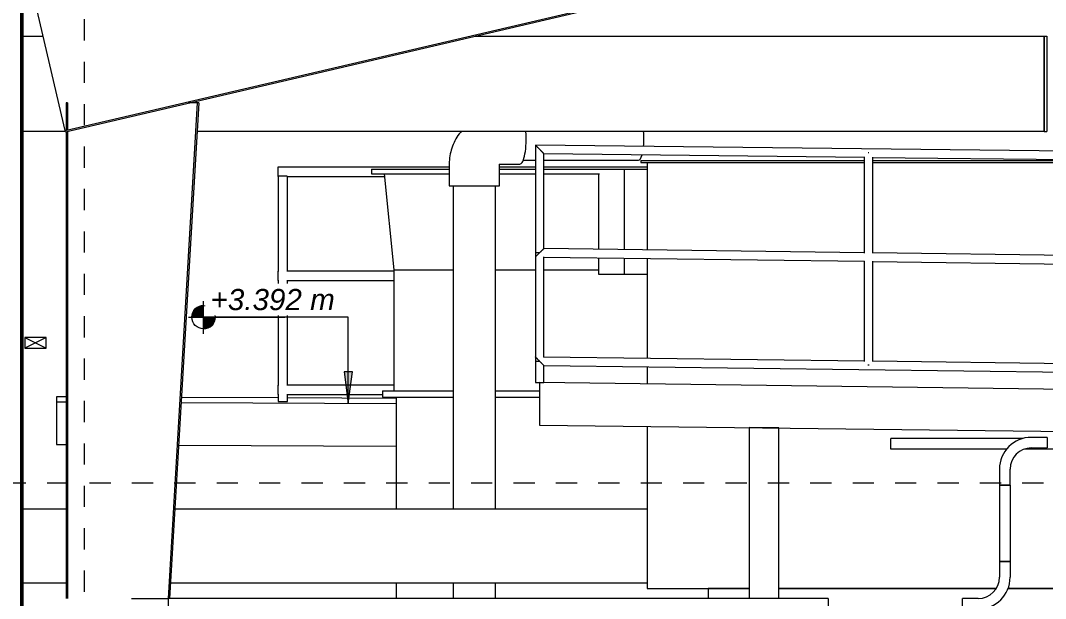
# Model space of a CAD drawing. Header units: metres. Extents: x 62 to 165, y -3 to 9.
# Drawn here: x 106.952 to 111.787, y 2.473 to 5.198 of the extents above; entities that cross this region are included whole.
import ezdxf

# ---------------------------------------------------------------- set-up
doc = ezdxf.new("R2010")
doc.units = ezdxf.units.M
doc.linetypes.add('Centro', pattern=[0.03175, 0.00635, -0.004763, 0.015875, -0.004763])
doc.linetypes.add('Grid Line', pattern=[0.022225, 0.0127, -0.003175, 0.003175, -0.003175])
for name, color, linetype, lineweight in [('A-FLOR-LEVL', 7, 'Continuous', 9), ('A-GENM', 7, 'Continuous', 18), ('A-WALL', 7, 'Continuous', 18), ('E-CABL-TRAY', 7, 'Continuous', 18), ('G-ANNO-DIMS', 7, 'Continuous', 9), ('M-HVAC-DUCT', 7, 'Continuous', 18), ('P-PIPE', 7, 'Continuous', 18), ('S-BEAM', 7, 'Continuous', 18), ('S-COLS', 7, 'Continuous', 18), ('S-GRID', 7, 'Continuous', 9)]:
    doc.layers.add(name, color=color, linetype=linetype, lineweight=lineweight)
doc.layers.add('E-CABL-TRAY-ANNO', color=7, linetype='Continuous', lineweight=18, true_color=0x007f00)
doc.styles.add('Arial_I', font='ariali.ttf', dxfattribs={"height": 0.1})

# ---------------------------------------------------------------- blocks, each defined once
blk = doc.blocks.new('BPC_Curva 90_ Exterior - Codo 90_ Exterior-V19-Corte 02')
at = {"layer": 'E-CABL-TRAY', "color": 96, "true_color": 0x008000}
for p, q in [((-90.9111, 3.2325), (-90.9861, 3.2325)), ((-90.9111, 3.2325), (-90.9111, 3.1825)), ((-90.9861, 3.1825), (-90.9111, 3.1825)), ((-91.1361, 3.0825), (-91.1361, 3.0075)), ((-91.0861, 3.0075), (-91.0861, 3.0825)), ((-91.0861, 3.0075), (-91.1361, 3.0075))]:
    blk.add_line(p, q, dxfattribs=at)
for radius in [0.15, 0.1]:
    blk.add_arc((-90.9861, 3.0825), radius, 90, 180, dxfattribs=at)
blk = doc.blocks.new('BPC_Curva 90_ Interior - Codo 90_ Interior-1250961-Corte 02')
at = {"layer": 'E-CABL-TRAY', "color": 96, "true_color": 0x008000}
for p, q in [((-91.1361, 2.6475), (-91.0861, 2.6475)), ((-91.1361, 2.6475), (-91.1361, 2.5725)), ((-91.0861, 2.6475), (-91.0861, 2.5725)), ((-91.3111, 2.4225), (-91.3111, 2.4725)), ((-91.2361, 2.4725), (-91.3111, 2.4725)), ((-91.3111, 2.4225), (-91.2361, 2.4225))]:
    blk.add_line(p, q, dxfattribs=at)
for radius, end in [(0.1, 0), (0.15, 360)]:
    blk.add_arc((-91.2361, 2.5725), radius, 270, end, dxfattribs=at)
blk = doc.blocks.new('BPC_Derivación_T_ - Derivación_T_-1254559-Corte 02')
at = {"layer": 'E-CABL-TRAY', "color": 96, "true_color": 0x008000}
for p, q in [((-95.2311, 2.4725), (-95.1311, 2.4725)), ((-95.1311, 2.4725), (-95.0561, 2.4725)), ((-95.0561, 2.4225), (-95.0561, 2.4725)), ((-95.1311, 2.4225), (-95.2311, 2.4225)), ((-95.0561, 2.4225), (-95.1311, 2.4225))]:
    blk.add_line(p, q, dxfattribs=at)
blk = doc.blocks.new('AB1_REVER_ELE_ZZ_ZZ_MO_T_A_rvt-2-Corte 02')
at = {"layer": 'E-CABL-TRAY', "color": 96, "true_color": 0x008000}
for p, q in [((-91.6489, 3.1767), (-91.6489, 3.2267)), ((-91.0267, 3.2267), (-91.6489, 3.2267)), ((-91.1013, 3.1767), (-91.6489, 3.1767)), ((-87.7092, 3.1767), (-91.0189, 3.1767)), ((-91.1361, 3.0075), (-91.0861, 3.0075)), ((-91.1361, 3.0075), (-91.1361, 2.6475)), ((-91.0861, 3.0075), (-91.0861, 2.6475)), ((-91.0861, 2.6475), (-91.1361, 2.6475)), ((-95.0561, 2.4225), (-95.0561, 2.4725)), ((-91.9448, 2.4725), (-95.0561, 2.4725)), ((-91.9448, 2.4725), (-91.9448, 2.4225))]:
    blk.add_line(p, q, dxfattribs=at)
at = {"layer": 'E-CABL-TRAY-ANNO'}
for p, q in [((-95.7331, 3.7033), (-95.6331, 3.6533)), ((-95.6331, 3.7033), (-95.7331, 3.6533)), ((-95.7331, 3.7033), (-95.7331, 3.6533)), ((-95.6331, 3.7033), (-95.7331, 3.7033)), ((-95.6331, 3.6533), (-95.6331, 3.7033)), ((-95.7331, 3.6533), (-95.6331, 3.6533))]:
    blk.add_line(p, q, dxfattribs=at)
at = {"layer": 'E-CABL-TRAY', "color": 96, "lineweight": 18, "true_color": 0x008000}
for name in ['BPC_Curva 90_ Exterior - Codo 90_ Exterior-V19-Corte 02', 'BPC_Curva 90_ Interior - Codo 90_ Interior-1250961-Corte 02', 'BPC_Derivación_T_ - Derivación_T_-1254559-Corte 02']:
    blk.add_blockref(name, (0, 0), dxfattribs=at)
blk = doc.blocks.new('Tanque Cilindrico - H_5_00m - Tanque Cilindrico - H_5_00m-1442489-Corte 02')
at = {"layer": 'A-GENM'}
for p, q in [((-94.0989, 4.4975), (-94.0989, 4.4757)), ((-94.0989, 4.4975), (-93.7332, 4.4975)), ((-93.4942, 4.4975), (-93.3262, 4.4975)), ((-93.2861, 4.4975), (-93.0231, 4.4975)), ((-94.0989, 4.4757), (-93.7332, 4.4757)), ((-94.0389, 4.4757), (-93.9937, 4.0229)), ((-93.4942, 4.4757), (-93.3262, 4.4757)), ((-93.286, 4.4757), (-93.0231, 4.4757)), ((-93.9937, 4.0229), (-93.9937, 3.4516)), ((-93.9937, 4.0229), (-93.713, 4.0229)), ((-93.5138, 4.0229), (-93.3259, 4.0229)), ((-93.2863, 4.0229), (-93.0259, 4.0229)), ((-94.0469, 3.4516), (-94.0469, 3.4216)), ((-94.0469, 3.4516), (-93.7141, 3.4516)), ((-93.5139, 3.4516), (-93.3062, 3.4516)), ((-94.0469, 3.4216), (-93.7141, 3.4216)), ((-93.9819, 3.4216), (-93.9819, 2.895)), ((-93.5139, 3.4216), (-93.3062, 3.4216)), ((-93.9819, 2.545), (-93.9819, 2.4725)), ((-93.9819, 2.4225), (-93.9819, 2.0107)), ((-91.7996, 1.51), (-91.7996, 1.5998)), ((-91.7709, 1.5998), (-91.7709, 1.51)), ((-91.7209, 1.51), (-91.7209, 1.5998)), ((-93.8141, 0.6991), (-93.7141, 0.6991)), ((-93.5139, 0.6991), (-93.4251, 0.6991)), ((-93.818, 0.6691), (-93.7141, 0.6691)), ((-93.5139, 0.6691), (-93.4251, 0.6691)), ((-93.4787, 0.2997), (-93.4766, 0.2997)), ((-93.4565, 0.2997), (-93.4247, 0.2997)), ((-93.8185, 0.2423), (-93.788, 0.2423)), ((-93.4388, 0.2423), (-93.4249, 0.2423)), ((-94.0609, 0.1375), (-94.0507, 0.1375)), ((-93.7993, 0.1375), (-93.732, 0.1375)), ((-93.4954, 0.1375), (-93.425, 0.1375)), ((-94.1735, -0.3397), (-94.1619, -0.3397)), ((-94.11, -0.3968), (-94.1081, -0.3968)), ((-94.0907, -0.406), (-94.0907, -0.475))]:
    blk.add_line(p, q, dxfattribs=at)
for centre, major_axis, start_param, end_param in [((-94.1735, -0.22), (0, 0.1197), 0.811163, 1.570796), ((-94.1735, -0.22), (0, 0.1197), 1.570796, 3.301788), ((-94.11, -0.22), (0, 0.1768), 2.626592, 3.154165)]:
    blk.add_ellipse(centre, major_axis=major_axis, ratio=0.540401, start_param=start_param, end_param=end_param, dxfattribs=at)
blk = doc.blocks.new('Tanque Cilindrico - Tanque Cilindrico-1352289-Corte 02')
at = {"layer": 'A-GENM'}
for p, q in [((-92.828, 4.5388), (-92.828, 4.5288)), ((-92.828, 4.5388), (-91.7743, 4.5388)), ((-92.828, 4.5288), (-91.7743, 4.5288)), ((-92.798, 4.5288), (-92.798, 4.1162)), ((-91.7343, 4.5388), (-90.4758, 4.5388)), ((-91.7343, 4.5288), (-89.5954, 4.5288)), ((-89.2758, 4.2488), (-89.2758, 4.5251)), ((-88.863, 4.2488), (-89.2758, 4.2488)), ((-89.2758, 4.2488), (-89.2758, 4.2438)), ((-89.2758, 4.2438), (-88.863, 4.2438)), ((-88.9083, 4.0748), (-88.9083, 4.2438)), ((-88.863, 4.2438), (-88.863, 4.2488)), ((-92.798, 4.0763), (-92.798, 3.6051)), ((-89.2758, 3.5598), (-89.2758, 4.0299)), ((-92.798, 3.5651), (-92.798, 3.4843)), ((-89.2758, 3.4383), (-89.2758, 3.5199)), ((-92.798, 3.2843), (-92.798, 2.5198)), ((-89.2758, 3.2325), (-89.2758, 3.2421)), ((-89.2758, 2.7298), (-89.2758, 3.1767)), ((-88.8708, 2.7298), (-89.2758, 2.7298)), ((-89.2758, 2.7298), (-89.2758, 2.7198)), ((-89.2758, 2.7198), (-88.8708, 2.7198)), ((-88.9158, 2.5198), (-88.9158, 2.7198)), ((-88.8708, 2.7198), (-88.8708, 2.7298)), ((-92.798, 2.5198), (-92.3171, 2.5198)), ((-92.3171, 2.5198), (-92.5107, 2.5198)), ((-92.5107, 2.5198), (-92.5107, 2.4725)), ((-91.1522, 2.5198), (-92.1771, 2.5198)), ((-92.1771, 2.5198), (-91.1522, 2.5198)), ((-89.6707, 2.5198), (-91.097, 2.5198)), ((-91.097, 2.5198), (-88.9158, 2.5198)), ((-89.6707, 1.5998), (-89.6707, 2.5198)), ((-92.5107, 2.4225), (-92.5107, 2.0169)), ((-92.5107, 1.8031), (-92.5107, 1.5998)), ((-92.5107, 1.5998), (-92.3171, 1.5998)), ((-92.0479, 1.5998), (-89.6707, 1.5998)), ((-93.4893, 1.51), (-93.4893, 1.5)), ((-93.4893, 1.51), (-93.2001, 1.51)), ((-93.216, 1.5), (-93.4893, 1.5)), ((-93.4243, 1.5), (-93.4243, -0.475)), ((-92.9002, 1.51), (-92.3247, 1.51)), ((-92.3411, 1.5), (-92.8842, 1.5)), ((-92.0243, 1.51), (-91.7611, 1.51)), ((-91.7611, 1.5), (-92.0079, 1.5)), ((-91.7607, 1.4661), (-91.7607, 1.51)), ((-90.5807, 1.51), (-91.7607, 1.51)), ((-90.5807, 1.51), (-88.7643, 1.51)), ((-90.5807, 1.51), (-90.5807, 1.4661)), ((-88.7643, 1.5), (-90.5807, 1.5)), ((-88.8293, 1.439), (-88.8293, 1.5)), ((-88.7643, 1.5), (-88.7643, 1.51)), ((-91.7607, 0.8861), (-91.7607, 1.4661)), ((-91.7607, 1.4661), (-90.5807, 1.4661)), ((-90.5807, 1.4661), (-90.5807, 0.8861)), ((-88.8293, 0.464), (-88.8293, 1.279)), ((-91.7607, 0.8861), (-90.5807, 0.8861)), ((-91.409, -0.54), (-91.5068, -0.54)), ((-90.6965, -0.54), (-90.8723, -0.54)), ((-90.3264, -0.54), (-90.6516, -0.54)), ((-89.7581, -0.54), (-90.2818, -0.54)), ((-89.3881, -0.54), (-89.7133, -0.54)), ((-89.1563, -0.54), (-89.3429, -0.54)), ((-88.9348, -0.54), (-89.1068, -0.54))]:
    blk.add_line(p, q, dxfattribs=at)
blk.add_arc((-88.9333, 4.0748), 0.025, 336.7387, 0, dxfattribs=at)
blk = doc.blocks.new('CPVC - Codo - Codo-V45-Corte 02')
at = {"layer": 'P-PIPE', "color": 150, "true_color": 0x007dff}
for p, q in [((-93.7321, 4.5201), (-93.7321, 4.4185)), ((-93.497, 4.5209), (-93.3987, 4.5209)), ((-93.494, 4.4185), (-93.494, 4.5201)), ((-93.7321, 4.4185), (-93.7283, 4.4185)), ((-93.7283, 4.4185), (-93.494, 4.4185))]:
    blk.add_line(p, q, dxfattribs=at)
at = {"layer": 'P-PIPE', "color": 150, "true_color": 0x007dff, "flags": 128}
for points in [[(-93.676, 4.675), (-93.6794, 4.6709), (-93.6852, 4.6634), (-93.6906, 4.6557), (-93.6958, 4.6478), (-93.7006, 4.6396), (-93.7051, 4.6313), (-93.7093, 4.6229), (-93.7131, 4.6143), (-93.7166, 4.6055), (-93.7197, 4.5966), (-93.7225, 4.5876), (-93.725, 4.5785), (-93.7271, 4.5694), (-93.7288, 4.5601), (-93.7302, 4.5508), (-93.7312, 4.5415), (-93.7318, 4.5321), (-93.7321, 4.5227), (-93.7321, 4.5201)], [(-93.494, 4.5201), (-93.494, 4.5203), (-93.494, 4.5205), (-93.4939, 4.5207), (-93.4939, 4.5209), (-93.4939, 4.521), (-93.4939, 4.5212), (-93.4938, 4.5213), (-93.4938, 4.5215), (-93.4937, 4.5216), (-93.4937, 4.5217), (-93.4936, 4.5218), (-93.4936, 4.5219), (-93.4936, 4.522), (-93.4935, 4.522), (-93.4935, 4.5221), (-93.4935, 4.5221), (-93.4935, 4.5221)]]:
    blk.add_lwpolyline(points, dxfattribs=at)
at = {"layer": 'P-PIPE', "color": 150, "true_color": 0x007dff}
blk.add_ellipse((-93.3987, 4.64), major_axis=(0, 0.1191), ratio=0.250682, start_param=3.141593, end_param=5.012337, dxfattribs=at)
blk = doc.blocks.new('M_Rectangular Elbow - Radius - Codo 1 W-1383299-Corte 02')
at = {"layer": 'M-HVAC-DUCT', "color": 6, "true_color": 0xff00ff}
for p, q in [((-90.926, 4.675), (-90.926, 5.125)), ((-90.926, 5.125), (-90.9123, 5.125)), ((-90.9123, 5.125), (-90.9123, 4.675)), ((-90.926, 4.675), (-90.9123, 4.675))]:
    blk.add_line(p, q, dxfattribs=at)
blk = doc.blocks.new('Transición 2 - Transición 2-1387883-Corte 02')
at = {"layer": 'A-GENM'}
for p, q in [((-93.0231, 4.4975), (-92.9048, 4.4975)), ((-92.9048, 4.4975), (-92.798, 4.4975)), ((-92.9048, 4.1176), (-92.9048, 4.4975)), ((-89.2758, 4.4975), (-89.1622, 4.4975)), ((-93.0258, 4.1192), (-93.0258, 4.4757)), ((-93.0258, 4), (-93.0258, 4.0793)), ((-92.9048, 4), (-92.9048, 4.0777)), ((-89.1535, 4), (-89.1535, 4.0283)), ((-92.9048, 4), (-93.0258, 4)), ((-92.798, 4), (-92.9048, 4)), ((-89.1535, 4), (-89.2758, 4))]:
    blk.add_line(p, q, dxfattribs=at)
blk = doc.blocks.new('AB1_REVER_SAN_ZZ_ZZ_MO_T_A_rvt-2-Corte 02')
at = {"layer": 'M-HVAC-DUCT', "color": 6, "true_color": 0xff00ff}
for p, q in [((-95.7476, 5.125), (-95.6479, 5.125)), ((-93.6103, 5.125), (-90.926, 5.125)), ((-90.926, 5.125), (-90.926, 4.675)), ((-95.5428, 4.675), (-95.7476, 4.675)), ((-90.926, 4.675), (-94.9216, 4.675)), ((-95.7476, 2.895), (-95.5387, 2.895)), ((-95.0262, 2.895), (-92.798, 2.895)), ((-95.5387, 2.545), (-95.7476, 2.545)), ((-92.798, 2.545), (-95.0468, 2.545))]:
    blk.add_line(p, q, dxfattribs=at)
at = {"layer": 'P-PIPE', "color": 150, "true_color": 0x007dff}
for p, q in [((-93.3827, 4.54), (-93.3256, 4.54)), ((-93.2857, 4.54), (-92.8386, 4.54)), ((-93.713, 4.4185), (-93.713, 2.895)), ((-93.513, 2.895), (-93.513, 4.4185)), ((-93.713, 2.545), (-93.713, 2.4725)), ((-93.513, 2.4725), (-93.513, 2.545))]:
    blk.add_line(p, q, dxfattribs=at)
for start_param, end_param in [(4.712389, 5.073164), (4.35524, 4.712389), (3.141593, 3.864177)]:
    blk.add_ellipse((-92.8386, 4.64), major_axis=(0, 0.1), ratio=0.250682, start_param=start_param, end_param=end_param, dxfattribs=at)
at = {"layer": 'A-GENM', "lineweight": 18}
for name in ['Tanque Cilindrico - H_5_00m - Tanque Cilindrico - H_5_00m-1442489-Corte 02', 'Tanque Cilindrico - Tanque Cilindrico-1352289-Corte 02', 'Transición 2 - Transición 2-1387883-Corte 02']:
    blk.add_blockref(name, (0, 0), dxfattribs=at)
at = {"layer": 'M-HVAC-DUCT', "lineweight": 18}
blk.add_blockref('M_Rectangular Elbow - Radius - Codo 1 W-1383299-Corte 02', (0, 0), dxfattribs=at)
at = {"layer": 'P-PIPE', "lineweight": 18}
blk.add_blockref('CPVC - Codo - Codo-V45-Corte 02', (0, 0), dxfattribs=at)
blk = doc.blocks.new('Escalera - Escalera-1234126-Corte 02')
at = {"layer": 'A-GENM'}
for p, q in [((-93.7321, 4.5065), (-94.5397, 4.5065)), ((-94.5397, 4.5065), (-94.5397, 4.4845)), ((-93.3256, 4.5065), (-93.494, 4.5065)), ((-92.798, 4.5065), (-93.2857, 4.5065)), ((-94.5397, 4.4845), (-94.5397, 4.4625)), ((-94.5397, 4.4625), (-94.5382, 4.4625)), ((-94.5394, 4.4636), (-94.5394, 4.0147)), ((-94.5174, 4.4636), (-94.5386, 4.4636)), ((-94.4961, 4.4636), (-94.5174, 4.4636)), ((-94.4965, 4.4625), (-94.0376, 4.4625)), ((-94.4954, 4.0147), (-94.4954, 4.4636)), ((-94.5382, 4.0159), (-94.5397, 4.0159)), ((-94.5397, 4.0159), (-94.5397, 3.9939)), ((-93.9936, 4.0159), (-94.4965, 4.0159)), ((-94.5397, 3.9939), (-94.5397, 3.9719)), ((-94.5397, 3.9719), (-94.5382, 3.9719)), ((-94.5394, 3.9731), (-94.5394, 3.4778)), ((-94.4965, 3.9719), (-93.9937, 3.9719)), ((-94.4954, 3.4778), (-94.4954, 3.9731)), ((-94.5382, 3.479), (-94.5397, 3.479)), ((-94.5397, 3.479), (-94.5397, 3.457)), ((-94.5397, 3.457), (-94.5397, 3.435)), ((-94.5397, 3.435), (-94.5382, 3.435)), ((-94.5394, 3.4362), (-94.5394, 3.4022)), ((-93.9937, 3.479), (-94.4965, 3.479)), ((-94.4965, 3.435), (-94.0469, 3.435)), ((-94.4954, 3.4022), (-94.4954, 3.4362)), ((-95.5387, 3.4234), (-95.584, 3.4236)), ((-95.584, 3.4236), (-95.584, 3.3986)), ((-95.5387, 3.3984), (-95.584, 3.3986)), ((-95.584, 3.3986), (-95.584, 3.1986)), ((-93.9818, 3.3907), (-94.9968, 3.3957)), ((-94.5394, 3.4184), (-94.9953, 3.4207)), ((-94.5394, 3.4022), (-94.5174, 3.4022)), ((-94.5174, 3.4022), (-94.4954, 3.4022)), ((-93.9819, 3.4157), (-94.4954, 3.4182)), ((-95.584, 3.1986), (-95.5387, 3.1984)), ((-95.0085, 3.196), (-93.9819, 3.1913))]:
    blk.add_line(p, q, dxfattribs=at)
blk = doc.blocks.new('Escalera_02 - Escalera_02-1298300-Corte 02')
at = {"layer": 'A-GENM'}
for p, q in [((-93.3256, 4.6111), (-93.3256, 4.0832)), ((-88.6129, 4.5576), (-93.3256, 4.6111)), ((-93.2856, 4.1227), (-93.2856, 4.5707)), ((-93.2856, 4.5707), (-91.7731, 4.5535)), ((-91.7743, 4.5547), (-91.7743, 4.1016)), ((-91.7543, 4.5748), (-91.7558, 4.5748)), ((-91.7527, 4.5748), (-91.7543, 4.5748)), ((-91.7355, 4.5531), (-88.6315, 4.5178)), ((-91.7343, 4.101), (-91.7343, 4.5543)), ((-91.7731, 4.1027), (-93.2856, 4.1227)), ((-93.3256, 4.103), (-93.3256, 3.5916)), ((-93.3056, 4.103), (-93.3256, 4.103)), ((-93.3256, 4.0832), (-93.3244, 4.0832)), ((-93.2868, 4.0827), (-91.7731, 4.0627)), ((-93.2856, 3.6101), (-93.2856, 4.0839)), ((-91.7743, 4.064), (-91.7743, 3.5907)), ((-90.2044, 4.0821), (-91.7355, 4.1023)), ((-91.7355, 4.0622), (-90.2044, 4.042)), ((-91.7343, 3.5902), (-91.7343, 4.0634)), ((-93.3256, 3.6118), (-93.3256, 3.4909)), ((-93.3244, 3.6118), (-93.3256, 3.6118)), ((-93.3256, 3.5916), (-93.3056, 3.5916)), ((-91.7731, 3.5919), (-93.2868, 3.6113)), ((-90.2044, 3.5718), (-91.7355, 3.5914)), ((-93.2856, 3.4909), (-93.2856, 3.5713)), ((-93.2856, 3.5713), (-90.2044, 3.5318)), ((-91.7574, 3.5748), (-91.7543, 3.5748)), ((-91.7543, 3.5748), (-91.7511, 3.5748)), ((-93.3256, 3.4909), (-93.3056, 3.4909)), ((-93.3056, 3.4909), (-93.2856, 3.4909)), ((-88.5834, 3.4293), (-93.3056, 3.4909)), ((-93.3056, 3.4909), (-93.3056, 3.2904)), ((-93.3056, 3.2904), (-88.5278, 3.2332)), ((-92.1771, 3.2769), (-92.3171, 3.2786)), ((-92.3171, 3.2786), (-92.3171, 2.4725)), ((-92.1771, 2.4725), (-92.1771, 3.2769))]:
    blk.add_line(p, q, dxfattribs=at)
for points, knots in [([(-93.3056, 4.5909), (-93.3074, 4.5927), (-93.31, 4.5953), (-93.3133, 4.5987), (-93.3152, 4.6007), (-93.3167, 4.6021), (-93.3181, 4.6036), (-93.3195, 4.6049), (-93.3207, 4.6061), (-93.3218, 4.6072), (-93.323, 4.6085), (-93.3241, 4.6096), (-93.3253, 4.6108), (-93.3256, 4.6111), (-93.3256, 4.6111)], [0, 0, 0, 0, 0.0833333, 0.125, 0.1666667, 0.1875, 0.2083333, 0.25, 0.2708333, 0.2916667, 0.3333333, 0.375, 0.4166667, 0.5, 0.5, 0.5, 0.5]), ([(-93.2856, 4.5707), (-93.2856, 4.5707), (-93.286, 4.571), (-93.2871, 4.5722), (-93.2882, 4.5733), (-93.2895, 4.5746), (-93.2906, 4.5757), (-93.2918, 4.5769), (-93.2934, 4.5786), (-93.2952, 4.5804), (-93.2968, 4.5819), (-93.2983, 4.5836), (-93.3012, 4.5865), (-93.3039, 4.5891), (-93.3056, 4.5909)], [0.5, 0.5, 0.5, 0.5, 0.5833333, 0.625, 0.6666667, 0.7083333, 0.7291667, 0.75, 0.7916667, 0.8333333, 0.8541667, 0.875, 0.9166667, 1, 1, 1, 1]), ([(-93.2856, 4.1227), (-93.2856, 4.1227), (-93.286, 4.1224), (-93.2871, 4.1213), (-93.2882, 4.1201), (-93.2895, 4.1189), (-93.2906, 4.1178), (-93.2918, 4.1166), (-93.2934, 4.115), (-93.2952, 4.1132), (-93.2968, 4.1117), (-93.2984, 4.1101), (-93.3013, 4.1073), (-93.3038, 4.1047), (-93.3056, 4.103)], [0.5, 0.5, 0.5, 0.5, 0.5833333, 0.625, 0.6666667, 0.7083333, 0.7291667, 0.75, 0.7916667, 0.8333333, 0.8541667, 0.875, 0.9166667, 1, 1, 1, 1]), ([(-93.3056, 4.103), (-93.3074, 4.1012), (-93.31, 4.0987), (-93.3133, 4.0954), (-93.3153, 4.0935), (-93.3167, 4.092), (-93.3182, 4.0906), (-93.3195, 4.0893), (-93.3207, 4.0881), (-93.3218, 4.087), (-93.323, 4.0858), (-93.3241, 4.0847), (-93.3253, 4.0836), (-93.3256, 4.0832), (-93.3256, 4.0832)], [0, 0, 0, 0, 0.0833333, 0.125, 0.1666667, 0.1875, 0.2083333, 0.25, 0.2708333, 0.2916667, 0.3333333, 0.375, 0.4166667, 0.5, 0.5, 0.5, 0.5]), ([(-93.3056, 3.5916), (-93.3074, 3.5934), (-93.31, 3.596), (-93.3133, 3.5993), (-93.3152, 3.6013), (-93.3167, 3.6028), (-93.3181, 3.6043), (-93.3195, 3.6056), (-93.3207, 3.6068), (-93.3218, 3.6079), (-93.323, 3.6091), (-93.3241, 3.6103), (-93.3253, 3.6115), (-93.3256, 3.6118), (-93.3256, 3.6118)], [0, 0, 0, 0, 0.0833333, 0.125, 0.1666667, 0.1875, 0.2083333, 0.25, 0.2708333, 0.2916667, 0.3333333, 0.375, 0.4166667, 0.5, 0.5, 0.5, 0.5]), ([(-93.2856, 3.5713), (-93.2856, 3.5713), (-93.286, 3.5716), (-93.2871, 3.5728), (-93.2882, 3.574), (-93.2895, 3.5752), (-93.2906, 3.5763), (-93.2918, 3.5775), (-93.2934, 3.5792), (-93.2952, 3.581), (-93.2968, 3.5826), (-93.2983, 3.5842), (-93.3012, 3.5871), (-93.3039, 3.5897), (-93.3056, 3.5916)], [0.5, 0.5, 0.5, 0.5, 0.5833333, 0.625, 0.6666667, 0.7083333, 0.7291667, 0.75, 0.7916667, 0.8333333, 0.8541667, 0.875, 0.9166667, 1, 1, 1, 1])]:
    blk.add_open_spline(points, degree=3, knots=knots, dxfattribs=at)
blk = doc.blocks.new('Spot Elevations - Simbolo Cota Elevación-1114047-Corte 02')
at = {"layer": 'G-ANNO-DIMS'}
h = blk.add_hatch(color=256, dxfattribs=at)
edge = h.paths.add_edge_path()
edge.add_line((-86.4008, 7.8685), (-86.4558, 7.8685))
edge.add_arc((-86.4008, 7.8685), 0.055, 90, 180, ccw=False)
edge.add_line((-86.4008, 7.9235), (-86.4008, 7.8685))
h = blk.add_hatch(color=256, dxfattribs=at)
edge = h.paths.add_edge_path()
edge.add_line((-86.4008, 7.8685), (-86.3458, 7.8685))
edge.add_arc((-86.4008, 7.8685), 0.055, -90, 0, ccw=False)
edge.add_line((-86.4008, 7.8135), (-86.4008, 7.8685))
for p, q in [((-86.4008, 7.7903), (-86.4008, 7.9435)), ((-86.4719, 7.8685), (-86.018, 7.8685))]:
    blk.add_line(p, q, dxfattribs=at)
blk.add_circle((-86.4008, 7.8685), 0.055, dxfattribs=at)
for start, end in [(90, 180), (270, 0)]:
    blk.add_arc((-86.4008, 7.8685), 0.055, start, end, dxfattribs=at)

msp = doc.modelspace()

# ---------------------------------------------------------------- hatches: boundary and pattern name
at = {"layer": 'G-ANNO-DIMS'}
msp.add_hatch(color=256, dxfattribs=at).paths.add_polyline_path([(108.4984, 3.3918), (108.5182, 3.5418), (108.4787, 3.5418)])

# ---------------------------------------------------------------- linework, layer by layer
at = {"layer": 'A-FLOR-LEVL', "color": 9, "linetype": 'Centro', "true_color": 0xc0c0c0}
msp.add_line((105.2777, 3.0173), (137.58, 3.0173), dxfattribs=at)
at = {"layer": 'A-WALL', "lineweight": 50}
msp.add_line((106.9589, -0.55), (106.9589, 5.3496), dxfattribs=at)
at = {"layer": 'G-ANNO-DIMS'}
for p, q in [((108.4984, 3.7994), (107.8157, 3.7994)), ((108.4984, 3.3918), (108.4984, 3.7994)), ((108.5182, 3.5418), (108.4787, 3.5418)), ((108.4787, 3.5418), (108.4984, 3.3918)), ((108.4984, 3.3918), (108.5182, 3.5418))]:
    msp.add_line(p, q, dxfattribs=at)
at = {"layer": 'S-BEAM'}
for p, q in [((107.1626, 4.6794), (117.1406, 7.0096)), ((107.1639, 4.6738), (117.1538, 7.0067)), ((107.1626, 4.6794), (107.0243, 5.2719)), ((107.1639, 4.6738), (107.1626, 4.6794))]:
    msp.add_line(p, q, dxfattribs=at)
at = {"layer": 'S-COLS'}
for p, q in [((107.1736, 4.8094), (107.1678, 4.8094)), ((107.1678, 4.8094), (107.1678, 4.6806)), ((107.1736, 4.8094), (107.1736, 4.682)), ((107.6496, 2.4725), (107.7869, 4.8094)), ((107.7928, 4.8094), (107.6554, 2.4725)), ((107.7869, 4.8094), (107.7447, 4.8094)), ((107.7928, 4.8094), (107.7869, 4.8094)), ((107.1678, 4.6747), (107.1678, 2.4725)), ((107.1736, 4.676), (107.1736, 2.4725))]:
    msp.add_line(p, q, dxfattribs=at)
at = {"layer": 'S-GRID', "color": 253, "linetype": 'Grid Line', "true_color": 0xaaaaaa}
msp.add_line((107.2545, -2.6959), (107.2545, 8.9334), dxfattribs=at)

# ---------------------------------------------------------------- block references
at = {"lineweight": 5}
for name in ['AB1_REVER_SAN_ZZ_ZZ_MO_T_A_rvt-2-Corte 02', 'AB1_REVER_ELE_ZZ_ZZ_MO_T_A_rvt-2-Corte 02']:
    msp.add_blockref(name, (202.7064, 0), dxfattribs=at)
at = {"layer": 'A-GENM'}
for name in ['Escalera_02 - Escalera_02-1298300-Corte 02', 'Escalera - Escalera-1234126-Corte 02']:
    msp.add_blockref(name, (202.7064, 0), dxfattribs=at)
at = {"layer": 'G-ANNO-DIMS'}
msp.add_blockref('Spot Elevations - Simbolo Cota Elevación-1114047-Corte 02', (194.2165, -4.0691), dxfattribs=at)

# ---------------------------------------------------------------- next in the draw order: texts
at = {"layer": 'G-ANNO-DIMS', "insert": (107.8485, 3.9324), "char_height": 0.1, "width": 0.701501, "attachment_point": 1, "line_spacing_factor": 0.941778, "style": 'Arial_I', "bg_fill": 3, "box_fill_scale": 1.25, "bg_fill_color": 256, "bg_fill_true_color": 13158600, "bg_fill_transparency": 0}
msp.add_mtext('+3.392 m', dxfattribs=at)

doc.saveas('drawing.dxf')
